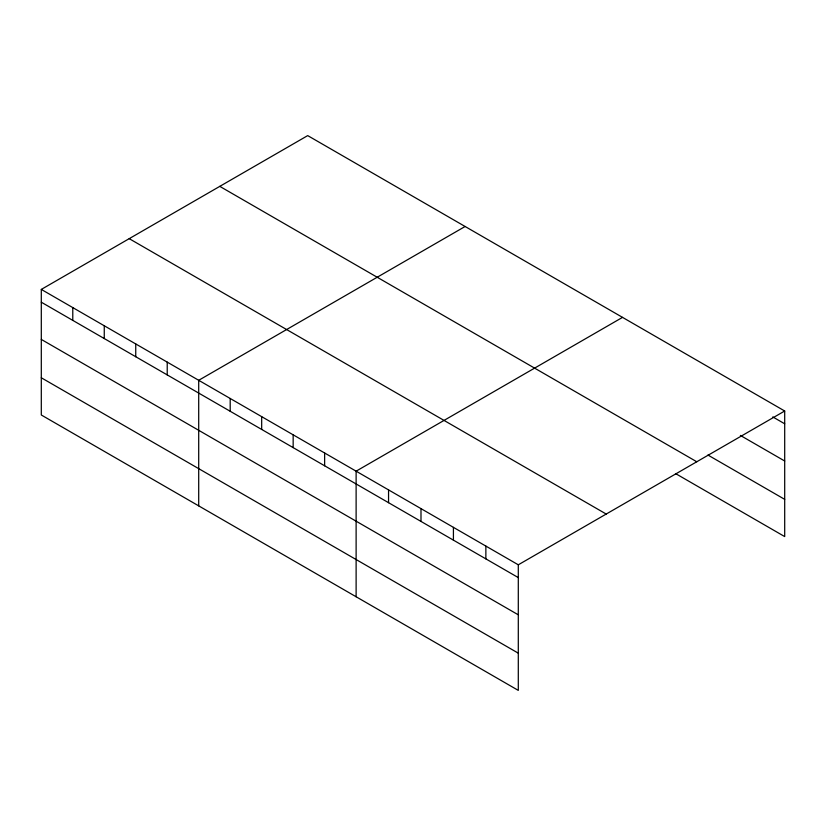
<?xml version="1.0" encoding="UTF-8"?>
<svg xmlns="http://www.w3.org/2000/svg" width="826" height="826" viewBox="0 0 826 826"><rect width="100%" height="100%" fill="white"/><g stroke="black" fill="none" stroke-linecap="round" stroke-linejoin="round"><path stroke-width="1.24" d="M518.294 614.823L518.294 564.808L41.3 289.42L41.3 414.993L518.294 690.391L518.294 614.823L41.3 339.424M675.503 473.535L784.7 536.58L784.7 411.007L307.706 135.609L41.3 289.42M465.11 226.489L198.705 380.301L198.705 505.873M622.525 317.37L356.12 471.171L356.12 596.754M518.294 564.808L784.7 411.007M772.806 416.923L784.7 423.8M740.375 435.426L784.7 461.011M707.934 455.043L784.7 499.358M219.788 186.366L696.783 461.765M129.217 238.662L606.212 514.051M41.3 302.202L518.294 577.601M41.3 377.771L518.294 653.17M485.864 546.079L485.864 558.872M453.422 527.36L453.422 540.142M420.992 508.63L420.992 521.423M388.55 489.901L388.55 502.693M324.639 452.999L324.639 465.792M293.158 434.827L293.158 447.62M261.677 416.645L261.677 429.437M230.196 398.473L230.196 411.265M167.224 362.118L167.224 374.911M135.743 343.946L135.743 356.739M104.262 325.764L104.262 338.557M72.781 307.592L72.781 320.385"/></g></svg>
